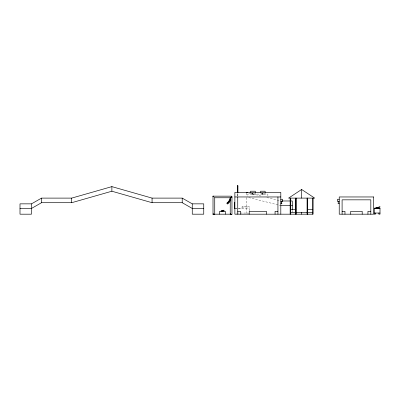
<?xml version="1.0" encoding="UTF-8"?>
<svg xmlns="http://www.w3.org/2000/svg" width="400" height="400" viewBox="0 0 400 400"><rect width="100%" height="100%" fill="white"/><g stroke="black" fill="none" stroke-linecap="round" stroke-linejoin="round"><path stroke-width="0.3" stroke-dasharray="2 1.5" d="M237.595 193.54L237.88 193.54M251.395 193.975L254.285 193.975M261.415 193.975L264.305 193.975M242.045 207.01L249.225 207.01M234.87 208.16L242.045 208.16M234.87 208.445L249.225 208.445M248.77 192.97L260.86 195.995M266.9 197.505L280.2 200.83M248.77 197.565L280.805 205.575M292.29 210.495L292.29 213.615M267.885 195.815L267.885 194.09L247.785 194.09L247.785 196.96M265.155 192.37L265.155 193.515L260.565 193.515L260.565 192.37M264.305 194.09L261.415 194.09M263.005 193.515L263.005 194.09M262.86 193.515L262.86 194.09M262.715 193.515L262.715 194.09M255.325 192.37L255.325 193.515L250.515 193.515L250.515 192.37M254.285 194.09L251.395 194.09M252.955 193.515L252.955 194.09M252.81 193.515L252.81 194.09M252.67 193.515L252.67 194.09M249.225 210.745L249.225 206.725L242.045 206.725L242.045 208.445M248.075 214.19L248.075 213.04L236.015 213.04L236.015 214.19M246.35 192.94L246.35 195.815M246.35 197.575L246.35 213.575M237.88 195.815L237.88 194.09L237.595 194.09L237.595 195.815M237.74 194.09L237.74 195.815"/><path stroke-width="0.6" d="M231.63 197.64L231.95 196.84L231.415 196.16L213.01 196.16L213.01 214.19L214.25 214.52L214.73 214.215L214.73 197.76L214.3 197.64M230.35 197.92L229.78 198.915L230.775 199.49M227.78 203.525L228.27 203.14M228.84 202.48L229.3 201.685M229.855 200.955L230.085 200.555M338.085 203.565L338.37 201.555M223.23 210.7L223.92 210.17L223.92 211.315M230.665 214.51L230.235 214.19L230.665 213.865M231.53 196.64L231.96 196.96L231.96 214.19L231.53 214.51L230.235 214.19L230.235 197.575M301.63 189.495L288.58 198.11L314.685 198.11L301.63 189.495L301.63 198.11M214.73 214.19L213.44 214.465L213.01 214.19L213.49 213.855M213.01 214.19L213.44 213.91M230.235 214.19L230.665 213.91M231.53 214.465L231.96 214.19M31.485 203.85L31.485 214.19L20 214.19L20 203.85L31.485 203.85L41.535 198.11L71.68 198.11L111.875 186.625L152.065 198.11L182.215 198.11L192.26 203.85L203.745 203.85L203.745 214.19L192.26 214.19L192.26 203.85M203.745 208.445L192.26 208.445L182.215 202.705L152.065 202.705L111.875 191.22L71.68 202.705L41.535 202.705L31.485 208.445L20 208.445M375.05 208.445L380 207.01L380 206.725L374.26 208.445L380 208.445M221.155 210.96L222.74 210.745M223.92 210.745L221.05 211.03L221.05 211.315M221.91 211L222.175 210.86M237.595 186.03L237.88 186.03M234.87 196.96L280.805 196.96M230.665 197.24L231.96 196.96L231.53 196.685M214.73 197.76L230.775 197.76M280.805 199.26L282.525 199.26L282.525 201.555L280.805 201.555M339.23 199.26L337.51 199.26L337.51 201.555L339.23 201.555M282.015 200.98L292.29 200.98L292.29 209.88M234.87 202.705L234.295 202.705L234.295 208.445L234.87 208.445M280.805 203.28L281.665 203.28L281.665 201.555M338.37 203.28L339.23 203.28M280.805 205.575L292.29 205.575M290.445 209.595L295.89 209.595M307.375 209.595L312.82 209.595M237.74 211.315L240.61 211.315L240.61 214.19M277.935 211.315L275.06 211.315L275.06 214.19M342.1 211.315L344.975 211.315L344.975 214.19M370.815 211.315L367.94 211.315L367.94 214.19M290.445 212.465L312.82 212.465M374.26 213.04L380 213.04M214.485 214.19L230.48 214.19M246.35 192.37L247.56 192.67M213.49 196.285L213.01 196.16L213.39 196.84M213.44 196.285L213.01 196.16L213.44 196.84M281.38 202.99L281.95 203.565M223.84 210.24L223.28 210.745M223.055 210.83L222.255 210.85M378.85 213.04L378.85 214.19L380 214.19L380 208.16L374.26 208.16L374.26 214.19L375.405 214.19L375.405 213.04M370.815 214.19L370.815 199.835L342.1 199.835L342.1 214.19M362.2 214.19L362.2 211.315L350.715 211.315L350.715 214.19M313.11 198.11L313.11 214.19L234.87 214.19L234.87 192.37L280.805 192.37L280.805 214.19M312.535 198.11L312.535 214.19M307.66 198.11L307.66 214.19M307.375 198.11L307.375 214.19M307.085 198.11L307.085 214.19M301.63 212.465L301.63 214.19M296.175 198.11L296.175 214.19M295.89 198.11L295.89 214.19M295.605 198.11L295.605 214.19M290.73 198.11L290.73 214.19M290.155 198.11L290.155 214.19M277.935 196.96L277.935 214.19M266.45 214.19L266.45 211.315L249.225 211.315L249.225 214.19M265.155 192.37L265.155 191.22L260.565 191.22L260.565 192.37M255.325 192.37L255.325 191.22L250.515 191.22L250.515 192.37M237.88 192.86L237.88 185.48L237.595 185.48L237.595 192.86M237.74 186.03L237.74 192.385M237.74 196.96L237.74 214.19M225.355 214.19L225.355 211.315L219.615 211.315L219.615 214.19M182.215 198.11L182.215 202.705M152.065 198.11L152.065 202.705M111.875 186.625L111.875 191.22M71.68 198.11L71.68 202.705M41.535 198.11L41.535 202.705M227.335 202.465L226.76 203.46L227.755 204.035L228.325 203.04L227.335 202.465M228.56 201.125L227.985 202.12L228.98 202.695L229.555 201.7L228.56 201.125M229.58 199.6L229.005 200.595L230 201.17L230.575 200.175L229.58 199.6M373.685 196.96L339.23 196.96L339.23 214.19L373.685 214.19L373.685 196.96"/></g></svg>
